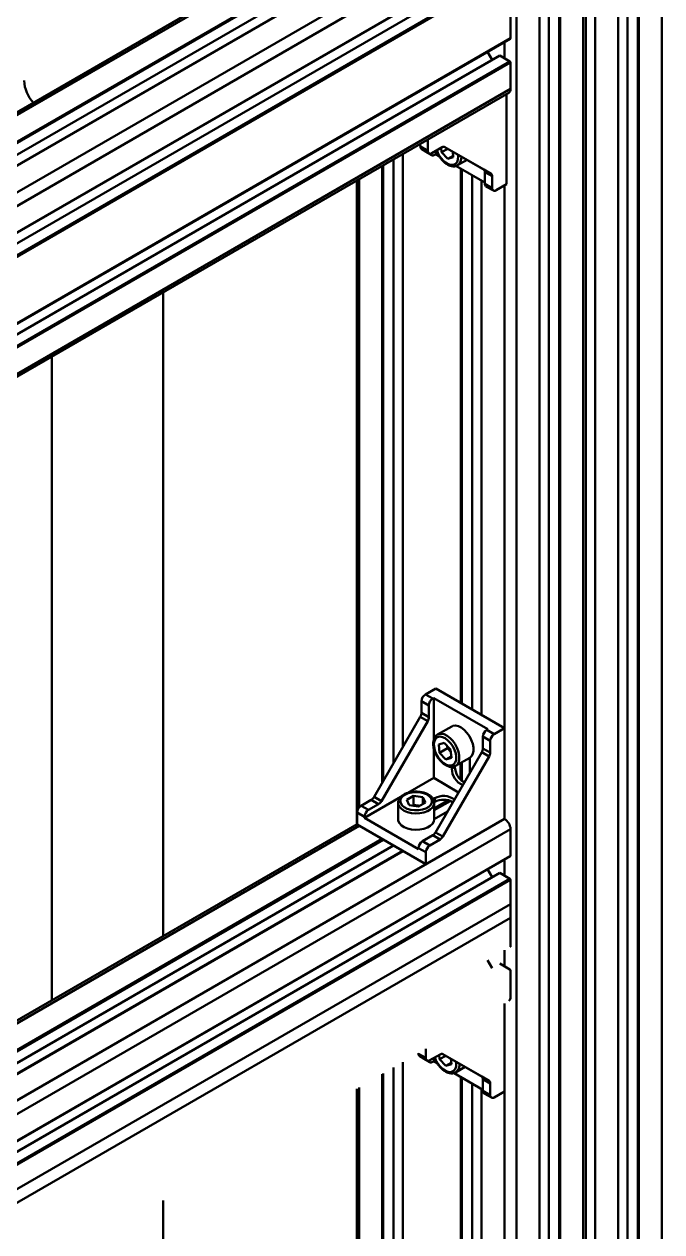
# Model space of a CAD drawing. Header units: millimetres. Extents: x 32504 to 36677, y 41990 to 42879.
# Drawn here: x 33557.9 to 33603.8, y 42589 to 42675.8 of the extents above; entities that cross this region are included whole.
import ezdxf

# ---------------------------------------------------------------- set-up
doc = ezdxf.new("R2010")
doc.units = ezdxf.units.MM
doc.layers.add('Net_dam', color=7, linetype='Continuous', lineweight=50)

msp = doc.modelspace()

# ---------------------------------------------------------------- linework, layer by layer
at = {"layer": 'Net_dam'}
for p, q in [((33603.7691, 42743.1699), (33603.7691, 42433.1955)), ((33602.0296, 42742.1657), (33602.0296, 42434.1996)), ((33602.1144, 42742.2147), (33602.1144, 42434.1507)), ((33600.6154, 42741.3493), (33600.6154, 42435.0161)), ((33600.633, 42435.0059), (33600.633, 42741.3594)), ((33601.2942, 42741.7412), (33601.2942, 42434.6242)), ((33598.9608, 42740.3941), (33598.9608, 42435.9713)), ((33598.1122, 42739.9042), (33598.1122, 42436.4611)), ((33598.288, 42436.3596), (33598.288, 42740.0057)), ((33596.3727, 42738.9001), (33596.3727, 42437.4653)), ((33596.4576, 42738.949), (33596.4576, 42437.4163)), ((33594.9585, 42738.0837), (33594.9585, 42446.9014)), ((33594.9761, 42446.8913), (33594.9761, 42738.0938)), ((33595.6373, 42738.4755), (33595.6373, 42437.8898)), ((33593.3039, 42737.1285), (33593.3039, 42455.6952)), ((33592.4554, 42683.9867), (33499.293, 42630.2052)), ((33592.8796, 42683.2518), (33499.5415, 42629.3689)), ((33581.8488, 42683.6181), (33500.469, 42636.6386)), ((33581.9902, 42683.4968), (33500.6669, 42636.5499)), ((33583.6448, 42682.5416), (33502.2994, 42635.5819)), ((33583.7297, 42682.4927), (33502.3842, 42635.5329)), ((33499.5291, 42627.4307), (33592.8672, 42681.3137)), ((33592.8796, 42681.3411), (33499.5415, 42627.4582)), ((33584.4652, 42682.0681), (33503.1197, 42635.1083)), ((33585.1263, 42681.6864), (33503.7809, 42634.7267)), ((33585.1439, 42681.6763), (33503.7984, 42634.7165)), ((33592.1018, 42680.1081), (33499.293, 42626.5307)), ((33592.8372, 42679.6836), (33499.4991, 42625.8006)), ((33592.8796, 42679.6101), (33499.5415, 42625.7271)), ((33592.8796, 42679.6101), (33592.8796, 42674.8088)), ((33499.5291, 42620.8984), (33592.8672, 42674.7813)), ((33592.8796, 42674.8088), (33499.5415, 42620.9259)), ((33592.4554, 42674.5436), (33592.4554, 42673.3717)), ((33592.1018, 42673.5758), (33499.293, 42619.9984)), ((33591.2243, 42673.8329), (33591.555, 42673.2601)), ((33592.1018, 42673.5758), (33592.8372, 42673.1512)), ((33592.8372, 42673.1512), (33499.4991, 42619.2683)), ((33592.8796, 42673.0777), (33499.5415, 42619.1948)), ((33592.8796, 42673.0777), (33592.8796, 42671.167)), ((33499.4172, 42617.0094), (33592.7553, 42670.8923)), ((33592.8796, 42671.167), (33499.5415, 42617.2841)), ((33592.5968, 42670.8008), (33592.5968, 42664.3081)), ((33586.9399, 42666.7092), (33586.9399, 42667.5352)), ((33585.1439, 42666.4983), (33585.1439, 42623.8482)), ((33586.4096, 42667.097), (33586.2953, 42667.163)), ((33586.4096, 42667.0154), (33586.4096, 42667.097)), ((33586.4096, 42667.0154), (33586.9399, 42666.7092)), ((33586.4925, 42666.8322), (33587.0228, 42666.5261)), ((33586.6975, 42666.713), (33587.2279, 42666.4068)), ((33587.9541, 42666.9681), (33587.2228, 42666.5459)), ((33587.4986, 42666.7051), (33587.4986, 42666.4675)), ((33587.922, 42666.6122), (33587.8878, 42666.9298)), ((33588.3634, 42666.867), (33587.922, 42666.6122)), ((33587.922, 42666.6122), (33588.3763, 42666.1332)), ((33588.15, 42666.9902), (33590.9512, 42665.3726)), ((33591.4816, 42665.0664), (33588.1541, 42666.9879)), ((33588.766, 42666.2541), (33588.7223, 42666.6597)), ((33583.6448, 42665.6329), (33583.6448, 42621.2518)), ((33583.7297, 42665.6819), (33583.7297, 42621.3987)), ((33584.4651, 42666.1065), (33584.4651, 42622.6725)), ((33585.1263, 42666.4882), (33585.1263, 42623.8178)), ((33587.4986, 42666.4675), (33587.4278, 42666.4266)), ((33587.4986, 42666.4675), (33587.7694, 42666.3111)), ((33588.7555, 42666.352), (33588.3763, 42666.1332)), ((33588.766, 42666.2541), (33588.3763, 42666.1332)), ((33589.0748, 42665.6726), (33589.7534, 42666.0643)), ((33588.9563, 42665.6259), (33591.0341, 42664.4264)), ((33589.3017, 42665.4265), (33589.3017, 42627.0163)), ((33589.3865, 42665.3776), (33589.3865, 42626.9674)), ((33590.1219, 42664.953), (33590.1219, 42626.5428)), ((33590.9512, 42665.3726), (33591.4816, 42665.0664)), ((33591.5644, 42664.8833), (33591.0341, 42665.1894)), ((33591.0341, 42665.1894), (33591.0341, 42664.3449)), ((33591.5644, 42664.0387), (33591.5644, 42664.8833)), ((33581.8145, 42664.5763), (33581.8145, 42618.275)), ((33581.9902, 42664.6777), (33581.9902, 42619.4853)), ((33590.7832, 42664.5713), (33590.7832, 42626.1611)), ((33590.8007, 42664.5612), (33590.8007, 42626.1509)), ((33591.0341, 42664.3449), (33591.5644, 42664.0387)), ((33591.1169, 42664.1617), (33591.6473, 42663.8556)), ((33592.5968, 42664.3081), (33591.8473, 42663.8754)), ((33592.4554, 42664.2264), (33592.4554, 42618.6634)), ((33567.8883, 42610.2356), (33567.8883, 42656.5369)), ((33559.8883, 42651.9186), (33559.8883, 42605.6173)), ((33587.5056, 42628.0532), (33586.7561, 42627.6205)), ((33587.2864, 42627.3143), (33586.7561, 42627.6205)), ((33592.4554, 42625.1958), (33587.5056, 42628.0532)), ((33587.0036, 42626.8244), (33586.4732, 42627.1306)), ((33586.4732, 42627.1306), (33586.4732, 42626.286)), ((33587.0036, 42625.9799), (33587.0036, 42626.8244)), ((33587.3571, 42627.3552), (33587.2864, 42627.3143)), ((33587.3571, 42627.3552), (33587.3571, 42624.3369)), ((33591.2462, 42625.11), (33587.3571, 42627.3552)), ((33586.3904, 42626.0072), (33583.063, 42620.244)), ((33583.5933, 42619.9378), (33586.9207, 42625.7011)), ((33586.9207, 42625.7011), (33586.3904, 42626.0072)), ((33586.4732, 42626.286), (33587.0036, 42625.9799)), ((33588.6517, 42625.3171), (33587.6335, 42624.7293)), ((33591.2462, 42625.11), (33591.1755, 42625.0692)), ((33591.7058, 42624.7631), (33591.1755, 42625.0692)), ((33592.4554, 42625.1958), (33591.7058, 42624.7631)), ((33592.4554, 42618.6634), (33592.4554, 42625.1958)), ((33587.716, 42624.0171), (33588.1057, 42624.1381)), ((33587.7806, 42623.4171), (33587.716, 42624.0171)), ((33588.56, 42623.6591), (33588.1057, 42624.1381)), ((33591.423, 42624.2732), (33590.8927, 42624.5793)), ((33590.8927, 42624.5793), (33590.8927, 42623.7348)), ((33591.423, 42624.2732), (33591.423, 42623.4286)), ((33587.3571, 42623.7443), (33587.3571, 42621.6067)), ((33590.8098, 42623.456), (33587.4824, 42617.6927)), ((33588.3463, 42623.7437), (33587.7806, 42623.4171)), ((33587.7806, 42623.4171), (33588.2349, 42622.9381)), ((33591.3402, 42623.1498), (33588.0127, 42617.3866)), ((33588.614, 42623.157), (33588.2349, 42622.9381)), ((33588.3463, 42623.7437), (33588.3292, 42623.9024)), ((33588.3463, 42623.7437), (33588.5734, 42623.5042)), ((33588.6246, 42623.0591), (33588.56, 42623.6591)), ((33588.5734, 42623.5042), (33588.5771, 42623.5004)), ((33588.9334, 42622.4776), (33589.9516, 42623.0654)), ((33591.3402, 42623.1498), (33590.8098, 42623.456)), ((33590.8927, 42623.7348), (33591.423, 42623.4286)), ((33588.6246, 42623.0591), (33588.2349, 42622.9381)), ((33588.6582, 42622.4082), (33588.6582, 42622.2764)), ((33588.6582, 42622.2764), (33588.8845, 42622.407)), ((33588.8845, 42622.4619), (33588.8845, 42622.407)), ((33589.2734, 42621.5001), (33589.2734, 42622.6738)), ((33589.3017, 42622.6902), (33589.3017, 42621.4706)), ((33589.3865, 42622.7392), (33589.3865, 42621.4149)), ((33589.9451, 42621.9583), (33589.9451, 42623.0616)), ((33587.3571, 42621.6067), (33585.5016, 42620.5355)), ((33587.3571, 42621.6067), (33589.1459, 42620.574)), ((33589.5702, 42621.3089), (33589.3178, 42621.4546)), ((33589.6073, 42621.3732), (33589.533, 42621.3303)), ((33582.863, 42620.0329), (33582.1316, 42619.6107)), ((33582.6619, 42619.3045), (33582.1316, 42619.6107)), ((33584.9957, 42620.2435), (33582.3791, 42618.7329)), ((33582.6619, 42619.3045), (33583.3933, 42619.7267)), ((33583.3933, 42619.7267), (33582.863, 42620.0329)), ((33583.063, 42620.244), (33583.5933, 42619.9378)), ((33584.7914, 42619.8067), (33584.7914, 42618.6309)), ((33585.9115, 42620.325), (33585.42, 42620.0412)), ((33585.5999, 42619.6536), (33585.42, 42620.0412)), ((33585.5999, 42619.6536), (33586.2713, 42619.5497)), ((33585.9115, 42619.6717), (33585.8209, 42619.6194)), ((33585.9115, 42620.325), (33586.5829, 42620.2211)), ((33585.9115, 42619.6717), (33585.9115, 42620.325)), ((33585.9115, 42619.6717), (33586.2472, 42619.6198)), ((33586.2472, 42619.6198), (33586.362, 42619.6021)), ((33586.2713, 42619.5497), (33586.7629, 42619.8335)), ((33586.5829, 42620.2211), (33586.7629, 42619.8335)), ((33586.5829, 42619.7296), (33586.5829, 42620.2211)), ((33587.3173, 42620.0815), (33587.4278, 42620.1453)), ((33587.4278, 42619.884), (33587.3836, 42619.8585)), ((33587.3914, 42619.4139), (33588.4078, 42620.0007)), ((33588.4475, 42619.9909), (33587.3914, 42619.3812)), ((33588.538, 42619.9452), (33587.3914, 42619.2833)), ((33587.3914, 42618.6309), (33587.3914, 42619.8067)), ((33587.4278, 42620.1453), (33587.4278, 42619.884)), ((33588.4688, 42619.9851), (33588.7217, 42619.8392)), ((33588.6845, 42619.8606), (33588.6845, 42619.7748)), ((33581.8488, 42619.1208), (33581.8488, 42618.2552)), ((33582.3791, 42618.8146), (33581.8488, 42619.1208)), ((33582.3791, 42618.8146), (33582.3791, 42618.7329)), ((33582.3791, 42618.7329), (33586.2682, 42616.4878)), ((33588.3469, 42619.19), (33587.3914, 42618.6384)), ((33592.4554, 42618.6634), (33499.293, 42564.8819)), ((33592.8796, 42617.9286), (33499.5415, 42564.0456)), ((33581.8488, 42618.2948), (33500.469, 42571.3153)), ((33581.9902, 42618.1736), (33500.6669, 42571.2266)), ((33586.7985, 42615.3978), (33581.8488, 42618.2552)), ((33586.7985, 42615.3978), (33592.4554, 42618.6634)), ((33592.8796, 42617.9286), (33592.8796, 42616.0179)), ((33583.6448, 42617.2184), (33502.2994, 42570.2587)), ((33583.7297, 42617.1694), (33502.3842, 42570.2097)), ((33587.2824, 42617.4816), (33586.551, 42617.0594)), ((33587.0814, 42616.7532), (33586.551, 42617.0594)), ((33587.8127, 42617.1754), (33587.0814, 42616.7532)), ((33587.8127, 42617.1754), (33587.2824, 42617.4816)), ((33587.4824, 42617.6927), (33588.0127, 42617.3866)), ((33584.4652, 42616.7448), (33503.1197, 42569.7851)), ((33585.1263, 42616.3631), (33503.7809, 42569.4034)), ((33585.1439, 42616.353), (33503.7984, 42569.3933)), ((33586.7985, 42616.2633), (33586.2682, 42616.5695)), ((33586.2682, 42616.4878), (33586.2682, 42616.5695)), ((33586.7985, 42616.2633), (33586.7985, 42615.3978)), ((33499.5291, 42562.1075), (33592.8672, 42615.9904)), ((33592.8796, 42616.0179), (33499.5415, 42562.1349)), ((33592.4554, 42615.7527), (33592.4554, 42614.5807)), ((33592.1018, 42614.7848), (33499.293, 42561.2074)), ((33591.2243, 42615.042), (33591.555, 42614.4692)), ((33592.1018, 42614.7848), (33592.8372, 42614.3603)), ((33592.8372, 42614.3603), (33499.4991, 42560.4774)), ((33592.8796, 42614.2868), (33499.5415, 42560.4039)), ((33592.8796, 42614.2868), (33592.8796, 42609.4855)), ((33592.8796, 42612.5391), (33499.5415, 42558.6562)), ((33592.8796, 42611.5593), (33499.5415, 42557.6764)), ((33592.4554, 42609.2203), (33592.4554, 42608.0484)), ((33591.2243, 42608.5097), (33591.555, 42607.9368)), ((33592.1018, 42608.2525), (33592.8372, 42607.828)), ((33592.8796, 42607.7545), (33592.8796, 42605.8438)), ((33592.4554, 42605.3959), (33592.4554, 42599.0664)), ((33592.4554, 42605.3959), (33592.4554, 42456.1851)), ((33586.2682, 42601.7738), (33586.2682, 42601.8241)), ((33586.2682, 42601.7738), (33586.7985, 42601.4676)), ((33586.351, 42601.5906), (33586.8814, 42601.2845)), ((33586.5561, 42601.4714), (33587.0864, 42601.1652)), ((33586.7985, 42601.4676), (33586.7985, 42602.1303)), ((33587.8127, 42601.7265), (33587.0814, 42601.3043)), ((33587.3571, 42601.4635), (33587.3571, 42601.2258)), ((33587.7806, 42601.3705), (33587.7464, 42601.6882)), ((33588.222, 42601.6253), (33587.7806, 42601.3705)), ((33587.7806, 42601.3705), (33588.2349, 42600.8915)), ((33588.0085, 42601.7486), (33590.8098, 42600.1309)), ((33591.3402, 42599.8248), (33588.0127, 42601.7463)), ((33588.6246, 42601.0125), (33588.5809, 42601.4181)), ((33584.4651, 42600.7832), (33584.4651, 42521.752)), ((33585.1263, 42601.1649), (33585.1263, 42521.3703)), ((33585.1439, 42601.1751), (33585.1439, 42521.3602)), ((33587.3571, 42601.2258), (33587.2864, 42601.185)), ((33587.3571, 42601.2258), (33587.628, 42601.0695)), ((33588.614, 42601.1104), (33588.2349, 42600.8915)), ((33588.6246, 42601.0125), (33588.2349, 42600.8915)), ((33588.9334, 42600.431), (33589.6119, 42600.8227)), ((33583.6448, 42600.3097), (33583.6448, 42522.2256)), ((33583.7297, 42600.3587), (33583.7297, 42522.1766)), ((33588.8149, 42600.3843), (33590.8927, 42599.1848)), ((33589.3017, 42600.1033), (33589.3017, 42518.9599)), ((33589.3865, 42600.0543), (33589.3865, 42518.9109)), ((33590.1219, 42599.6298), (33590.1219, 42518.4864)), ((33590.8098, 42600.1309), (33591.3402, 42599.8248)), ((33591.423, 42599.6416), (33590.8927, 42599.9478)), ((33590.8927, 42599.9478), (33590.8927, 42599.1032)), ((33591.423, 42598.7971), (33591.423, 42599.6416)), ((33581.8145, 42599.253), (33581.8145, 42523.2822)), ((33581.9902, 42599.3545), (33581.9902, 42523.1807)), ((33590.7832, 42599.248), (33590.7832, 42455.8803)), ((33590.8007, 42599.2379), (33590.8007, 42455.8904)), ((33590.8927, 42599.1032), (33591.423, 42598.7971)), ((33590.9755, 42598.9201), (33591.5059, 42598.6139)), ((33592.4554, 42599.0664), (33591.7058, 42598.6338)), ((33567.8883, 42531.3216), (33567.8883, 42591.2136))]:
    msp.add_line(p, q, dxfattribs=at)
at = {"layer": 'Net_dam', "flags": 128}
for points in [[(33586.6975, 42666.713), (33586.6975, 42666.713), (33586.6856, 42666.7207)], [(33587.4278, 42666.4266), (33587.3727, 42666.4011), (33587.3196, 42666.389), (33587.2707, 42666.391), (33587.2278, 42666.4069), (33587.1927, 42666.436), (33587.1665, 42666.4774), (33587.1534, 42666.5158)], [(33588.0039, 42666.0505), (33588.1989, 42665.8766), (33588.4009, 42665.7565), (33588.5973, 42665.6978), (33588.7758, 42665.7041), (33588.9252, 42665.7751), (33589.0359, 42665.9063), (33589.1012, 42666.0894), (33589.1169, 42666.313), (33589.1053, 42666.4385)], [(33589.0748, 42665.6726), (33589.0659, 42665.6676), (33589.0535, 42665.6611)], [(33589.9516, 42623.0654), (33590.0774, 42623.1739), (33590.1702, 42623.3422), (33590.2162, 42623.5563), (33590.2129, 42623.8047), (33590.1605, 42624.0739), (33590.0618, 42624.3494), (33589.9221, 42624.6163), (33589.7489, 42624.8604), (33589.5517, 42625.0684), (33589.3409, 42625.2291), (33589.1281, 42625.3339), (33588.9246, 42625.377), (33588.7414, 42625.3562), (33588.6517, 42625.3171)], [(33587.8625, 42622.8555), (33588.0574, 42622.6816), (33588.2595, 42622.5615), (33588.4559, 42622.5028), (33588.6344, 42622.5091), (33588.7837, 42622.5801), (33588.8945, 42622.7113), (33588.9598, 42622.8944), (33588.9755, 42623.118), (33588.9406, 42623.368), (33588.8572, 42623.6286), (33588.7308, 42623.8836), (33588.5691, 42624.1169), (33588.3823, 42624.3138), (33588.1822, 42624.462), (33587.9814, 42624.5521), (33587.7925, 42624.5785), (33587.6272, 42624.5395), (33587.4962, 42624.4376), (33587.4074, 42624.2792), (33587.3666, 42624.0743), (33587.3763, 42623.8356), (33587.4359, 42623.5782), (33587.5417, 42623.3184), (33587.6869, 42623.0723), (33587.8625, 42622.8555)], [(33587.6449, 42624.7356), (33587.7232, 42624.7684), (33587.9064, 42624.7892), (33588.1099, 42624.746), (33588.3227, 42624.6413), (33588.5334, 42624.4806), (33588.7307, 42624.2726), (33588.9039, 42624.0285), (33589.0436, 42623.7616), (33589.1423, 42623.486), (33589.1947, 42623.2169), (33589.198, 42622.9685), (33589.152, 42622.7544), (33589.0592, 42622.5861), (33588.9334, 42622.4776)], [(33588.9334, 42622.4776), (33588.9245, 42622.4726), (33588.9121, 42622.466)], [(33585.2853, 42620.4027), (33585.1102, 42620.2724), (33584.9967, 42620.121), (33584.952, 42619.958), (33584.9789, 42619.7938), (33585.0757, 42619.6386), (33585.2363, 42619.5021), (33585.4506, 42619.3931), (33585.7052, 42619.3182), (33585.9841, 42619.2822), (33586.2697, 42619.2874), (33586.5442, 42619.3334), (33586.7901, 42619.4174), (33586.9922, 42619.534), (33587.1376, 42619.676), (33587.2174, 42619.8344), (33587.2263, 42619.9993), (33587.164, 42620.1603), (33587.0343, 42620.3073), (33586.8453, 42620.431), (33586.609, 42620.5237), (33586.3401, 42620.5796), (33586.0556, 42620.5951), (33585.7734, 42620.5693), (33585.5111, 42620.5038), (33585.2853, 42620.4027)], [(33587.3914, 42619.8026), (33587.3646, 42619.655), (33587.2696, 42619.4896), (33587.1111, 42619.3412), (33586.8977, 42619.218), (33586.6408, 42619.1266), (33586.3543, 42619.0717), (33586.0536, 42619.0566), (33585.7549, 42619.0818), (33585.4744, 42619.1461), (33585.2272, 42619.2461), (33585.0265, 42619.3763), (33584.8833, 42619.5296), (33584.8051, 42619.6979), (33584.7914, 42619.8119)], [(33586.3533, 42619.5971), (33586.3218, 42619.6052), (33586.2472, 42619.6198)], [(33584.7914, 42618.6309), (33584.8051, 42618.5221), (33584.8833, 42618.3538), (33585.0265, 42618.2004), (33585.2272, 42618.0703), (33585.4744, 42617.9703), (33585.7549, 42617.906), (33586.0536, 42617.8807), (33586.3543, 42617.8959), (33586.6408, 42617.9507), (33586.8977, 42618.0422), (33587.1111, 42618.1654), (33587.2696, 42618.3137), (33587.3646, 42618.4791), (33587.3914, 42618.6309)], [(33586.5561, 42601.4714), (33586.5561, 42601.4714), (33586.5442, 42601.4791)], [(33587.2864, 42601.185), (33587.2312, 42601.1594), (33587.1782, 42601.1474), (33587.1293, 42601.1494), (33587.0864, 42601.1652), (33587.0512, 42601.1944), (33587.0251, 42601.2358), (33587.012, 42601.2742)], [(33587.8625, 42600.8089), (33588.0574, 42600.635), (33588.2595, 42600.5149), (33588.4559, 42600.4562), (33588.6344, 42600.4625), (33588.7837, 42600.5335), (33588.8945, 42600.6647), (33588.9598, 42600.8478), (33588.9755, 42601.0714), (33588.9639, 42601.1969)], [(33588.9334, 42600.431), (33588.9245, 42600.426), (33588.9121, 42600.4194)]]:
    msp.add_lwpolyline(points, dxfattribs=at)
at = {"layer": 'Net_dam'}
for centre, radius, start, end in [((33592.8511, 42674.8052), 0.0288, 304.056351, 7.255829), ((33592.7875, 42673.0736), 0.0922, 2.605478, 57.394522), ((33560.3111, 42671.8514), 2.4243, 181.98606, 223.777344), ((33592.5942, 42671.1307), 0.2877, 304.056351, 7.25583), ((33586.5999, 42666.9912), 0.1918, 172.74417, 235.943649), ((33587.1124, 42666.6813), 0.1747, 170.785963, 309.203285), ((33589.4079, 42667.3666), 1.9243, 198.556582, 223.149684), ((33588.0713, 42666.8046), 0.2012, 65.686048, 125.618173), ((33588.6632, 42666.2204), 0.6852, 306.919258, 6.748755), ((33590.8338, 42665.2091), 0.2012, 354.379621, 54.301961), ((33591.3642, 42664.903), 0.2012, 354.379621, 54.301961), ((33591.2244, 42664.3206), 0.1918, 172.74417, 235.943649), ((33591.7368, 42664.0107), 0.1747, 170.785963, 309.203285), ((33587.0873, 42627.1026), 0.6147, 122.605478, 177.394522), ((33587.6177, 42626.7965), 0.6147, 122.605478, 177.394522), ((33585.8965, 42626.3057), 0.5771, 328.856272, 358.043501), ((33586.4268, 42625.9996), 0.5771, 328.856272, 358.043501), ((33591.5067, 42624.5514), 0.6147, 122.605478, 177.394522), ((33592.0371, 42624.2452), 0.6147, 122.605478, 177.394522), ((33589.3102, 42624.1964), 1.0109, 198.200174, 223.213645), ((33590.3159, 42623.7545), 0.5771, 328.856272, 358.043501), ((33590.8462, 42623.4483), 0.5771, 328.856272, 358.043501), ((33589.9396, 42622.2802), 1.2814, 180.170558, 247.431472), ((33590.2478, 42622.4525), 1.3641, 181.908918, 239.368174), ((33582.4629, 42619.0928), 0.6147, 122.605478, 177.394522), ((33582.5576, 42620.5225), 0.577, 301.954672, 331.144391), ((33583.0879, 42620.2163), 0.577, 301.954672, 331.144391), ((33586.0916, 42618.6137), 1.0181, 81.210056, 101.881178), ((33588.0652, 42619.0335), 1.2816, 52.574685, 119.824564), ((33588.0702, 42618.6804), 1.3643, 60.636335, 118.086782), ((33582.9932, 42618.7867), 0.6147, 122.605478, 177.394522), ((33591.9585, 42617.8867), 0.9221, 2.605478, 57.394522), ((33586.8823, 42616.5415), 0.6147, 122.605478, 177.394522), ((33586.977, 42617.9712), 0.577, 301.954672, 331.144391), ((33587.5073, 42617.665), 0.577, 301.954672, 331.144391), ((33587.4126, 42616.2354), 0.6147, 122.605478, 177.394522), ((33592.8511, 42616.0142), 0.0288, 304.05635, 7.25583), ((33592.7875, 42614.2826), 0.0922, 2.605478, 57.394522), ((33592.8511, 42609.4819), 0.0288, 304.056351, 7.255829), ((33592.7875, 42607.7503), 0.0922, 2.605478, 57.394522), ((33592.5942, 42605.8074), 0.2877, 304.056351, 7.25583), ((33586.4585, 42601.7495), 0.1918, 172.74417, 235.943649), ((33586.9709, 42601.4396), 0.1747, 170.785963, 309.203285), ((33589.2664, 42602.125), 1.9243, 198.556582, 223.149684), ((33587.9299, 42601.5629), 0.2012, 65.686048, 125.618173), ((33588.5218, 42600.9787), 0.6852, 306.919258, 6.748755), ((33590.6924, 42599.9675), 0.2012, 354.379621, 54.301961), ((33591.2227, 42599.6614), 0.2012, 354.379621, 54.301961), ((33591.0829, 42599.079), 0.1918, 172.744171, 235.943649), ((33591.5954, 42598.7691), 0.1747, 170.785963, 309.203285)]:
    msp.add_arc(centre, radius, start, end, dxfattribs=at)
for points, knots in [([(33587.558, 42666.7394), (33587.5624, 42666.7242), (33587.5919, 42666.6212), (33587.6873, 42666.433), (33587.8316, 42666.1976), (33587.947, 42666.0669), (33588.001, 42666.0057)], [0, 0, 0, 0, 0.0570089, 0.3847858, 0.7123045, 1, 1, 1, 1]), ([(33588.001, 42666.0057), (33588.035, 42665.9715), (33588.1337, 42665.8723), (33588.311, 42665.7402), (33588.5298, 42665.6328), (33588.74, 42665.5909), (33588.9182, 42665.5998), (33589.0081, 42665.6463), (33589.0444, 42665.6652)], [0, 0, 0, 0, 0.1046663, 0.3035148, 0.5046987, 0.7070118, 0.8814279, 1, 1, 1, 1]), ([(33587.6492, 42624.7346), (33587.6434, 42624.7326), (33587.5789, 42624.7102), (33587.4843, 42624.6126), (33587.3809, 42624.4527), (33587.3239, 42624.2512), (33587.3106, 42624.0193), (33587.3443, 42623.7635), (33587.4232, 42623.4981), (33587.5434, 42623.238), (33587.6907, 42623.0026), (33587.8057, 42622.8719), (33587.8595, 42622.8107)], [0, 0, 0, 0, 0.0104344, 0.1155697, 0.2194385, 0.3266453, 0.4388832, 0.553961, 0.6692615, 0.7842238, 0.8990956, 1, 1, 1, 1]), ([(33587.8595, 42622.8107), (33587.8936, 42622.7765), (33587.9923, 42622.6773), (33588.1695, 42622.5452), (33588.3884, 42622.4378), (33588.5986, 42622.3959), (33588.7767, 42622.4047), (33588.8666, 42622.4513), (33588.903, 42622.4702)], [0, 0, 0, 0, 0.1046663, 0.3035148, 0.5046987, 0.7070118, 0.8814279, 1, 1, 1, 1]), ([(33587.3831, 42619.8011), (33587.385, 42619.833), (33587.3906, 42619.9263), (33587.3304, 42620.0763), (33587.2158, 42620.237), (33587.0467, 42620.377), (33586.8305, 42620.4917), (33586.5757, 42620.5748), (33586.2969, 42620.6214), (33586.0084, 42620.6297), (33585.7236, 42620.5993), (33585.4607, 42620.5321), (33585.2939, 42620.4607), (33585.2156, 42620.4164), (33585.2053, 42620.4106)], [0, 0, 0, 0, 0.0454495, 0.1330636, 0.2212767, 0.3134915, 0.4093056, 0.5063373, 0.6031468, 0.6997365, 0.79641, 0.8934565, 0.9860266, 1, 1, 1, 1]), ([(33585.2053, 42620.4106), (33585.1685, 42620.3877), (33585.0619, 42620.3214), (33584.9271, 42620.1931), (33584.8295, 42620.0244), (33584.7863, 42619.8942), (33584.7949, 42619.8244), (33584.7963, 42619.8131)], [0, 0, 0, 0, 0.1543853, 0.4467954, 0.7039915, 0.9519767, 1, 1, 1, 1]), ([(33587.4142, 42601.5059), (33587.4193, 42601.4879), (33587.4495, 42601.3823), (33587.5457, 42601.1914), (33587.6902, 42600.956), (33587.8056, 42600.8252), (33587.8595, 42600.7641)], [0, 0, 0, 0, 0.0664007, 0.3909131, 0.7151698, 1, 1, 1, 1]), ([(33587.8595, 42600.7641), (33587.8936, 42600.7299), (33587.9923, 42600.6307), (33588.1695, 42600.4986), (33588.3884, 42600.3912), (33588.5986, 42600.3493), (33588.7767, 42600.3581), (33588.8666, 42600.4047), (33588.903, 42600.4236)], [0, 0, 0, 0, 0.1046663, 0.3035148, 0.5046987, 0.7070118, 0.8814279, 1, 1, 1, 1])]:
    msp.add_open_spline(points, degree=3, knots=knots, dxfattribs=at)

doc.saveas('drawing.dxf')
